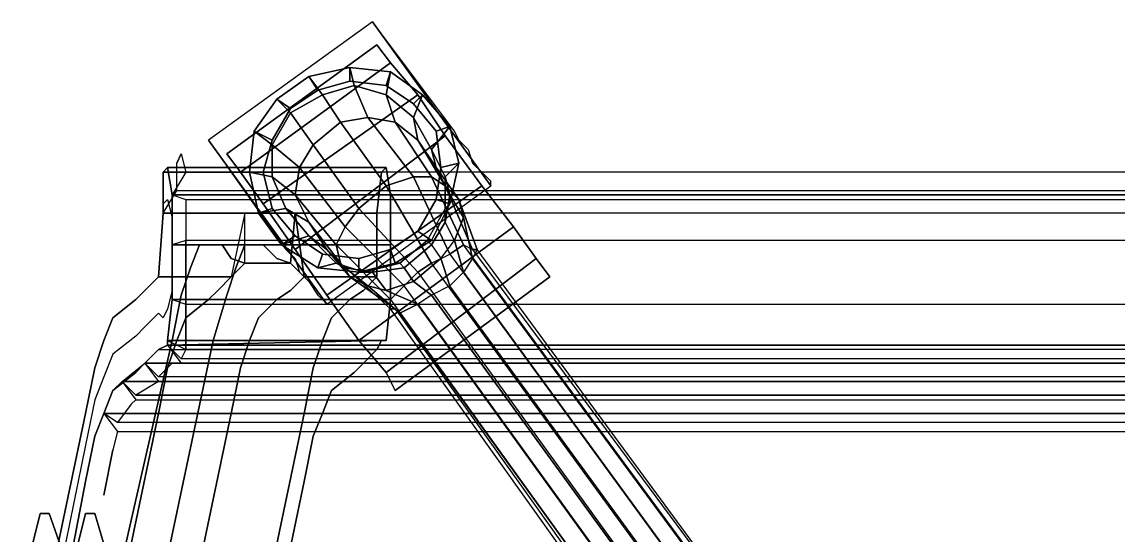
# Model space of a CAD drawing. Extents: x 2173.2 to 2198.9, y 1406.4 to 1430.7.
# Drawn here: x 2176.42 to 2183.95, y 1427.21 to 1430.73 of the extents above; entities that cross this region are included whole.
import ezdxf

# ---------------------------------------------------------------- set-up
doc = ezdxf.new("R2010")
doc.units = 0
doc.layers.add('SEAT', color=5, linetype='Continuous')

msp = doc.modelspace()

# ---------------------------------------------------------------- linework, layer by layer
at = {"layer": 'SEAT'}
for points in [[(2179.6395, 1429.6062, 2.125), (2178.827, 1430.7312, 2.125), (2177.702, 1429.9187, 2.125), (2178.5145, 1428.7937, 2.125)], [(2177.827, 1429.8249, 1.1875), (2178.8582, 1430.5749, 1.1875), (2178.8582, 1430.5749, 0.8125), (2177.827, 1429.8249, 0.8125)], [(2177.827, 1429.8249, 0.8125), (2178.8582, 1430.5749, 0.8125), (2178.952, 1430.4499, 0.4375), (2177.9207, 1429.6999, 0.4375)], [(2177.9207, 1429.6999, 1.5625), (2178.952, 1430.4499, 1.5625), (2178.8582, 1430.5749, 1.1875), (2177.827, 1429.8249, 1.1875)], [(2178.077, 1429.4812, 1.8438), (2179.1395, 1430.2312, 1.8438), (2178.952, 1430.4499, 1.5625), (2177.9207, 1429.6999, 1.5625)], [(2177.9207, 1429.6999, 0.4375), (2178.952, 1430.4499, 0.4375), (2179.1395, 1430.2312, 0.1562), (2178.077, 1429.4812, 0.1562)], [(2178.1707, 1430.1999, 2.5312), (2178.2645, 1430.1062, 3.4062), (2178.4832, 1430.2312, 3.4062), (2178.3895, 1430.3562, 2.5312)], [(2178.3895, 1430.3562, 2.5312), (2178.452, 1430.2624, 2.2188), (2178.2645, 1430.1374, 2.2188), (2178.1707, 1430.1999, 2.5312)], [(2178.3895, 1430.3562, 2.5312), (2178.4832, 1430.2312, 3.4062), (2178.702, 1430.2937, 3.4062), (2178.6707, 1430.4187, 2.5312)], [(2178.6707, 1430.4187, 2.5312), (2178.6707, 1430.3249, 2.2188), (2178.452, 1430.2624, 2.2188), (2178.3895, 1430.3562, 2.5312)], [(2178.6707, 1430.4187, 2.5312), (2178.702, 1430.2937, 3.4062), (2178.9207, 1430.2312, 3.4062), (2178.952, 1430.3874, 2.5312)], [(2178.952, 1430.3874, 2.5312), (2178.9207, 1430.2937, 2.2188), (2178.6707, 1430.3249, 2.2188), (2178.6707, 1430.4187, 2.5312)], [(2178.952, 1430.3874, 2.5312), (2178.9207, 1430.2312, 3.4062), (2179.1082, 1430.0749, 3.4062), (2179.1707, 1430.2312, 2.5312)], [(2179.1707, 1430.2312, 2.5312), (2179.1082, 1430.1687, 2.2188), (2178.9207, 1430.2937, 2.2188), (2178.952, 1430.3874, 2.5312)], [(2178.452, 1430.2624, 2.125), (2178.452, 1430.2624, 2.25), (2178.6707, 1430.3249, 2.25), (2178.6707, 1430.3249, 2.125)], [(2178.4832, 1430.2312, 3.4062), (2178.6082, 1430.0437, 4.25), (2178.7957, 1430.0749, 4.1875), (2178.702, 1430.2937, 3.4062)], [(2178.6707, 1430.3249, 2.125), (2178.6707, 1430.3249, 2.25), (2178.9207, 1430.2937, 2.25), (2178.9207, 1430.2937, 2.125)], [(2178.702, 1430.2937, 3.4062), (2178.7957, 1430.0749, 4.1875), (2178.9832, 1430.0437, 4.0938), (2178.9207, 1430.2312, 3.4062)], [(2178.9207, 1430.2937, 2.125), (2178.9207, 1430.2937, 2.25), (2179.1082, 1430.1687, 2.25), (2179.1082, 1430.1687, 2.125)], [(2178.2957, 1429.1687, 2), (2179.327, 1429.9499, 2), (2179.1395, 1430.2312, 1.8438), (2178.077, 1429.4812, 1.8438)], [(2178.077, 1429.4812, 0.1562), (2179.1395, 1430.2312, 0.1562), (2179.327, 1429.9499), (2178.2957, 1429.1687)], [(2178.2645, 1430.1374, 2.125), (2178.2645, 1430.1374, 2.25), (2178.452, 1430.2624, 2.25), (2178.452, 1430.2624, 2.125)], [(2178.2645, 1430.1062, 3.4062), (2178.4207, 1429.8874, 4.25), (2178.6082, 1430.0437, 4.25), (2178.4832, 1430.2312, 3.4062)], [(2178.9207, 1430.2312, 3.4062), (2178.9832, 1430.0437, 4.0938), (2179.1395, 1429.9187, 3.9688), (2179.1082, 1430.0749, 3.4062)], [(2179.1707, 1430.2312, 2.5312), (2179.1082, 1430.0749, 3.4062), (2179.2332, 1429.8562, 3.4062), (2179.3582, 1430.0124, 2.5312)], [(2179.3582, 1430.0124, 2.5312), (2179.2645, 1429.9812, 2.2188), (2179.1082, 1430.1687, 2.2188), (2179.1707, 1430.2312, 2.5312)], [(2178.0145, 1429.9812, 2.5312), (2178.1395, 1429.8874, 3.4062), (2178.2645, 1430.1062, 3.4062), (2178.1707, 1430.1999, 2.5312)], [(2178.1707, 1430.1999, 2.5312), (2178.2645, 1430.1374, 2.2188), (2178.1395, 1429.9187, 2.2188), (2178.0145, 1429.9812, 2.5312)], [(2178.1395, 1429.9187, 2.125), (2178.1395, 1429.9187, 2.25), (2178.2645, 1430.1374, 2.25), (2178.2645, 1430.1374, 2.125)], [(2179.1082, 1430.1687, 2.125), (2179.1082, 1430.1687, 2.25), (2179.2645, 1429.9812, 2.25), (2179.2645, 1429.9812, 2.125)], [(2178.1395, 1429.8874, 3.4062), (2178.327, 1429.7312, 4.1875), (2178.4207, 1429.8874, 4.25), (2178.2645, 1430.1062, 3.4062)], [(2179.1082, 1429.6687, 4.6562), (2178.7957, 1430.0749, 4.1875), (2178.6082, 1430.0437, 4.25), (2178.9207, 1429.6062, 4.7188)], [(2179.2332, 1429.6687, 4.5), (2178.9832, 1430.0437, 4.0938), (2178.7957, 1430.0749, 4.1875), (2179.1082, 1429.6687, 4.6562)], [(2179.1082, 1430.0749, 3.4062), (2179.1395, 1429.9187, 3.9688), (2179.2645, 1429.7312, 3.8438), (2179.2332, 1429.8562, 3.4062)], [(2177.9832, 1429.6999, 2.5312), (2178.1395, 1429.6687, 3.4062), (2178.1395, 1429.8874, 3.4062), (2178.0145, 1429.9812, 2.5312)], [(2178.0145, 1429.9812, 2.5312), (2178.1395, 1429.9187, 2.2188), (2178.077, 1429.6999, 2.2188), (2177.9832, 1429.6999, 2.5312)], [(2178.9207, 1429.6062, 4.7188), (2178.6082, 1430.0437, 4.25), (2178.4207, 1429.8874, 4.25), (2178.7332, 1429.4499, 4.7188)], [(2179.327, 1429.6062, 4.3125), (2179.1395, 1429.9187, 3.9688), (2178.9832, 1430.0437, 4.0938), (2179.2332, 1429.6687, 4.5)], [(2179.3582, 1430.0124, 2.5312), (2179.2332, 1429.8562, 3.4062), (2179.327, 1429.6687, 3.4062), (2179.4207, 1429.7624, 2.5312)], [(2179.4207, 1429.7624, 2.5312), (2179.2957, 1429.7312, 2.2188), (2179.2645, 1429.9812, 2.2188), (2179.3582, 1430.0124, 2.5312)], [(2179.2645, 1429.9812, 2.125), (2179.2645, 1429.9812, 2.25), (2179.2957, 1429.7312, 2.25), (2179.2957, 1429.7312, 2.125)], [(2178.077, 1429.6999, 2.125), (2178.077, 1429.6999, 2.25), (2178.1395, 1429.9187, 2.25), (2178.1395, 1429.9187, 2.125)], [(2178.2957, 1429.1687), (2179.327, 1429.9499), (2179.577, 1429.6062), (2178.5145, 1428.8562)], [(2178.5145, 1428.8562, 2), (2179.577, 1429.6062, 2), (2179.327, 1429.9499, 2), (2178.2957, 1429.1687, 2)], [(2179.4207, 1429.5124, 4.0938), (2179.2645, 1429.7312, 3.8438), (2179.1395, 1429.9187, 3.9688), (2179.327, 1429.6062, 4.3125)], [(2178.1395, 1429.6687, 3.4062), (2178.2957, 1429.5437, 4.0938), (2178.327, 1429.7312, 4.1875), (2178.1395, 1429.8874, 3.4062)], [(2178.7332, 1429.4499, 4.7188), (2178.4207, 1429.8874, 4.25), (2178.327, 1429.7312, 4.1875), (2178.6395, 1429.3249, 4.6562)], [(2179.2332, 1429.8562, 3.4062), (2179.2645, 1429.7312, 3.8438), (2179.3582, 1429.5437, 3.7188), (2179.327, 1429.6687, 3.4062)], [(2179.3582, 1429.4812, 2.5312), (2179.2645, 1429.5124, 2.2188), (2179.2957, 1429.7312, 2.2188), (2179.4207, 1429.7624, 2.5312)], [(2179.4207, 1429.7624, 2.5312), (2179.327, 1429.6687, 3.4062), (2179.327, 1429.4499, 3.4062), (2179.3582, 1429.4812, 2.5312)], [(2177.4207, 1429.7312, 39.625), (2178.9207, 1429.7312, 39.5312), (2178.8895, 1429.6999, 39.1562), (2177.3895, 1429.6999, 39.25)], [(2177.3895, 1429.6999, 39.25), (2178.8895, 1429.6999, 39.1562), (2178.8582, 1429.4187, 38.875), (2177.3895, 1429.4187, 38.9688)], [(2177.452, 1429.5437, 39.9688), (2178.952, 1429.5437, 39.875), (2178.9207, 1429.7312, 39.5312), (2177.4207, 1429.7312, 39.625)], [(2177.5457, 1429.6999, 39.9375), (2177.452, 1429.5437, 39.9688), (2194.7332, 1429.5437, 39.9688), (2194.6082, 1429.6999, 39.9375)], [(2178.0457, 1429.4187, 2.5312), (2178.2332, 1429.4499, 3.4062), (2178.1395, 1429.6687, 3.4062), (2177.9832, 1429.6999, 2.5312)], [(2177.9832, 1429.6999, 2.5312), (2178.077, 1429.6999, 2.2188), (2178.1395, 1429.4499, 2.2188), (2178.0457, 1429.4187, 2.5312)], [(2178.1395, 1429.4499, 2.125), (2178.1395, 1429.4499, 2.25), (2178.077, 1429.6999, 2.25), (2178.077, 1429.6999, 2.125)], [(2178.6395, 1429.3249, 4.6562), (2178.327, 1429.7312, 4.1875), (2178.2957, 1429.5437, 4.0938), (2178.577, 1429.1999, 4.5)], [(2179.452, 1429.3874, 3.9062), (2179.3582, 1429.5437, 3.7188), (2179.2645, 1429.7312, 3.8438), (2179.4207, 1429.5124, 4.0938)], [(2179.2957, 1429.7312, 2.125), (2179.2957, 1429.7312, 2.25), (2179.2645, 1429.5124, 2.25), (2179.2645, 1429.5124, 2.125)], [(2178.2332, 1429.4499, 3.4062), (2178.3895, 1429.3562, 3.9688), (2178.2957, 1429.5437, 4.0938), (2178.1395, 1429.6687, 3.4062)], [(2178.5145, 1428.8562), (2179.577, 1429.6062), (2179.7957, 1429.3249, 0.1562), (2178.7332, 1428.5437, 0.1562)], [(2178.7332, 1428.5437, 1.8438), (2179.7957, 1429.3249, 1.8438), (2179.577, 1429.6062, 2), (2178.5145, 1428.8562, 2)], [(2179.2332, 1429.0749, 4.875), (2178.9207, 1429.6062, 4.7188), (2178.7332, 1429.4499, 4.7188), (2179.1395, 1429.0124, 4.875)], [(2179.3582, 1429.1374, 4.8125), (2179.1082, 1429.6687, 4.6562), (2178.9207, 1429.6062, 4.7188), (2179.2332, 1429.0749, 4.875)], [(2179.452, 1429.1999, 4.625), (2179.2332, 1429.6687, 4.5), (2179.1082, 1429.6687, 4.6562), (2179.3582, 1429.1374, 4.8125)], [(2179.5145, 1429.1687, 4.4062), (2179.327, 1429.6062, 4.3125), (2179.2332, 1429.6687, 4.5), (2179.452, 1429.1999, 4.625)], [(2179.327, 1429.6687, 3.4062), (2179.3582, 1429.5437, 3.7188), (2179.327, 1429.3562, 3.625), (2179.327, 1429.4499, 3.4062)], [(2179.5457, 1429.1687, 4.25), (2179.4207, 1429.5124, 4.0938), (2179.327, 1429.6062, 4.3125), (2179.5145, 1429.1687, 4.4062)], [(2194.702, 1429.5749, 38.9688), (2194.827, 1429.4187, 38.9688), (2177.3895, 1429.4187, 38.9688), (2177.4832, 1429.5749, 38.9688)], [(2177.452, 1429.1999, 40.1562), (2178.952, 1429.1999, 40.0312), (2178.952, 1429.5437, 39.875), (2177.452, 1429.5437, 39.9688)], [(2194.6082, 1429.5124, 40.0938), (2194.7332, 1429.5437, 39.9688), (2177.452, 1429.5437, 39.9688), (2177.5457, 1429.5124, 40.0938)], [(2178.577, 1429.1999, 4.5), (2178.2957, 1429.5437, 4.0938), (2178.3895, 1429.3562, 3.9688), (2178.6082, 1429.0749, 4.3125)], [(2179.3895, 1429.2312, 3.7812), (2179.327, 1429.3562, 3.625), (2179.3582, 1429.5437, 3.7188), (2179.452, 1429.3874, 3.9062)], [(2178.202, 1429.1999, 2.5312), (2178.3895, 1429.2624, 3.4062), (2178.2332, 1429.4499, 3.4062), (2178.0457, 1429.4187, 2.5312)], [(2178.0457, 1429.4187, 2.5312), (2178.1395, 1429.4499, 2.2188), (2178.2957, 1429.2624, 2.2188), (2178.202, 1429.1999, 2.5312)], [(2178.2957, 1429.2624, 2.125), (2178.2957, 1429.2624, 2.25), (2178.1395, 1429.4499, 2.25), (2178.1395, 1429.4499, 2.125)], [(2178.3895, 1429.2624, 3.4062), (2178.5145, 1429.1687, 3.8438), (2178.3895, 1429.3562, 3.9688), (2178.2332, 1429.4499, 3.4062)], [(2179.1395, 1429.0124, 4.875), (2178.7332, 1429.4499, 4.7188), (2178.6395, 1429.3249, 4.6562), (2179.0457, 1428.9187, 4.8125)], [(2179.2332, 1429.2312, 2.5312), (2179.1395, 1429.2937, 2.2188), (2179.2645, 1429.5124, 2.2188), (2179.3582, 1429.4812, 2.5312)], [(2179.2645, 1429.5124, 2.125), (2179.2645, 1429.5124, 2.25), (2179.1395, 1429.2937, 2.25), (2179.1395, 1429.2937, 2.125)], [(2179.3582, 1429.4812, 2.5312), (2179.327, 1429.4499, 3.4062), (2179.202, 1429.2312, 3.4062), (2179.2332, 1429.2312, 2.5312)], [(2179.327, 1429.3562, 3.625), (2179.327, 1429.4499, 3.4062), (2179.202, 1429.2312, 3.4062), (2179.2332, 1429.1999, 3.5625)], [(2179.5145, 1429.1062, 4.0312), (2179.452, 1429.3874, 3.9062), (2179.4207, 1429.5124, 4.0938), (2179.5457, 1429.1687, 4.25)], [(2177.3582, 1428.9812, 38.7188), (2177.3895, 1429.4187, 38.9688), (2177.952, 1429.4187, 38.9375), (2177.8582, 1428.9812, 38.6875)], [(2177.952, 1429.4187, 38.9375), (2177.8582, 1428.9812, 38.6875), (2177.952, 1429.0749, 38.6875), (2177.952, 1429.4187, 38.9375)], [(2178.2645, 1429.0749, 38.6562), (2177.952, 1429.0749, 38.6875), (2177.952, 1429.4187, 38.9375), (2178.2957, 1429.4187, 38.9062)], [(2178.2957, 1429.4187, 38.9062), (2178.3582, 1428.9812, 38.6562), (2178.2645, 1429.0749, 38.6562), (2178.2957, 1429.4187, 38.9062)], [(2178.8582, 1429.4187, 38.875), (2178.8582, 1428.9812, 38.625), (2178.3582, 1428.9812, 38.6562), (2178.2957, 1429.4187, 38.9062)], [(2179.452, 1429.0124, 3.875), (2179.3895, 1429.2312, 3.7812), (2179.452, 1429.3874, 3.9062), (2179.5145, 1429.1062, 4.0312)], [(2178.6082, 1429.0749, 4.3125), (2178.3895, 1429.3562, 3.9688), (2178.5145, 1429.1687, 3.8438), (2178.6707, 1428.9812, 4.0938)], [(2179.0457, 1428.9187, 4.8125), (2178.6395, 1429.3249, 4.6562), (2178.577, 1429.1999, 4.5), (2178.952, 1428.8249, 4.625)], [(2178.7332, 1428.5437, 0.1562), (2179.7957, 1429.3249, 0.1562), (2179.952, 1429.1062, 0.4375), (2178.9207, 1428.3249, 0.4375)], [(2178.9207, 1428.3249, 1.5625), (2179.952, 1429.1062, 1.5625), (2179.7957, 1429.3249, 1.8438), (2178.7332, 1428.5437, 1.8438)], [(2179.2332, 1429.1999, 3.5625), (2179.2957, 1429.1062, 3.6875), (2179.3895, 1429.2312, 3.7812), (2179.327, 1429.3562, 3.625)], [(2177.5457, 1429.2312, 40.2188), (2177.452, 1429.1999, 40.1562), (2177.452, 1428.8249, 40.0625), (2177.5457, 1428.7937, 40.1562)], [(2177.5457, 1429.2312, 40.2188), (2177.5457, 1428.7937, 40.1562), (2194.6395, 1428.7937, 40.1562), (2194.6395, 1429.2312, 40.2188)], [(2178.452, 1429.0437, 2.5312), (2178.577, 1429.0749, 3.4062), (2178.3895, 1429.2624, 3.4062), (2178.202, 1429.1999, 2.5312)], [(2178.202, 1429.1999, 2.5312), (2178.2957, 1429.2624, 2.2188), (2178.4832, 1429.1374, 2.2188), (2178.452, 1429.0437, 2.5312)], [(2178.4832, 1429.1374, 2.125), (2178.4832, 1429.1374, 2.25), (2178.2957, 1429.2624, 2.25), (2178.2957, 1429.2624, 2.125)], [(2178.577, 1429.0749, 3.4062), (2178.6395, 1429.0437, 3.7188), (2178.5145, 1429.1687, 3.8438), (2178.3895, 1429.2624, 3.4062)], [(2178.9832, 1429.0749, 2.5312), (2178.952, 1429.1687, 2.2188), (2179.1395, 1429.2937, 2.2188), (2179.2332, 1429.2312, 2.5312)], [(2179.1395, 1429.2937, 2.125), (2179.1395, 1429.2937, 2.25), (2178.952, 1429.1687, 2.25), (2178.952, 1429.1687, 2.125)], [(2179.2332, 1429.2312, 2.5312), (2179.202, 1429.2312, 3.4062), (2179.0145, 1429.0749, 3.4062), (2178.9832, 1429.0749, 2.5312)], [(2179.202, 1429.2312, 3.4062), (2179.2332, 1429.1999, 3.5625), (2179.0457, 1429.0437, 3.5625), (2179.0145, 1429.0749, 3.4062)], [(2179.3895, 1429.2312, 3.7812), (2179.452, 1429.0124, 3.875), (2179.3582, 1428.9187, 3.7812), (2179.2957, 1429.1062, 3.6875)], [(2177.452, 1428.8249, 40.0625), (2178.952, 1428.8249, 39.9688), (2178.952, 1429.1999, 40.0312), (2177.452, 1429.1999, 40.1562)], [(2178.6707, 1428.9812, 4.0938), (2178.5145, 1429.1687, 3.8438), (2178.6395, 1429.0437, 3.7188), (2178.7957, 1428.9187, 3.9062)], [(2178.952, 1428.8249, 4.625), (2178.577, 1429.1999, 4.5), (2178.6082, 1429.0749, 4.3125), (2178.952, 1428.7624, 4.4062)], [(2178.7332, 1429.0124, 2.5312), (2178.7332, 1429.1062, 2.2188), (2178.952, 1429.1687, 2.2188), (2178.9832, 1429.0749, 2.5312)], [(2178.952, 1429.1687, 2.125), (2178.952, 1429.1687, 2.25), (2178.7332, 1429.1062, 2.25), (2178.7332, 1429.1062, 2.125)], [(2179.1082, 1428.9499, 3.6875), (2179.0457, 1429.0437, 3.5625), (2179.2332, 1429.1999, 3.5625), (2179.2957, 1429.1062, 3.6875)], [(2179.3582, 1429.1374, 4.8125), (2185.1707, 1421.1687, 5.8125), (2185.327, 1421.2312, 5.5625), (2179.452, 1429.1999, 4.625)], [(2185.327, 1421.2312, 5.5625), (2179.452, 1429.1999, 4.625), (2179.5145, 1429.1687, 4.4062), (2185.4207, 1421.1999, 5.2188)], [(2179.5145, 1429.1687, 4.4062), (2185.4207, 1421.1999, 5.2188), (2185.452, 1421.1374, 4.875), (2179.5457, 1429.1687, 4.25)], [(2179.5457, 1429.1687, 4.25), (2179.5145, 1429.1062, 4.0312), (2185.452, 1421.0437, 4.5625), (2185.452, 1421.1374, 4.875)], [(2178.452, 1429.0437, 2.5312), (2178.4832, 1429.1374, 2.2188), (2178.7332, 1429.1062, 2.2188), (2178.7332, 1429.0124, 2.5312)], [(2178.7332, 1429.0124, 2.5312), (2178.7645, 1429.0124, 3.4062), (2178.577, 1429.0749, 3.4062), (2178.452, 1429.0437, 2.5312)], [(2178.7332, 1429.1062, 2.125), (2178.7332, 1429.1062, 2.25), (2178.4832, 1429.1374, 2.25), (2178.4832, 1429.1374, 2.125)], [(2178.7645, 1429.0124, 3.4062), (2178.827, 1429.0124, 3.625), (2178.6395, 1429.0437, 3.7188), (2178.577, 1429.0749, 3.4062)], [(2178.952, 1428.7624, 4.4062), (2178.6082, 1429.0749, 4.3125), (2178.6707, 1428.9812, 4.0938), (2178.9832, 1428.7624, 4.25)], [(2178.9832, 1429.0749, 2.5312), (2179.0145, 1429.0749, 3.4062), (2178.7645, 1429.0124, 3.4062), (2178.7332, 1429.0124, 2.5312)], [(2179.0145, 1429.0749, 3.4062), (2179.0457, 1429.0437, 3.5625), (2178.827, 1429.0124, 3.625), (2178.7645, 1429.0124, 3.4062)], [(2178.9832, 1428.1999, 1.1875), (2180.0457, 1428.9812, 1.1875), (2179.952, 1429.1062, 1.5625), (2178.9207, 1428.3249, 1.5625)], [(2178.9207, 1428.3249, 0.4375), (2179.952, 1429.1062, 0.4375), (2180.0457, 1428.9812, 0.8125), (2178.9832, 1428.1999, 0.8125)], [(2179.2957, 1429.1062, 3.6875), (2179.3582, 1428.9187, 3.7812), (2179.2332, 1428.8562, 3.7812), (2179.1082, 1428.9499, 3.6875)], [(2185.0457, 1421.1062, 5.9375), (2179.2332, 1429.0749, 4.875), (2179.1395, 1429.0124, 4.875), (2184.9207, 1421.0124, 5.9375)], [(2185.0457, 1421.1062, 5.9375), (2179.2332, 1429.0749, 4.875), (2179.3582, 1429.1374, 4.8125), (2185.1707, 1421.1687, 5.8125)], [(2179.452, 1429.0124, 3.875), (2185.3582, 1420.9187, 4.3125), (2185.452, 1421.0437, 4.5625), (2179.5145, 1429.1062, 4.0312)], [(2178.7957, 1428.9187, 3.9062), (2178.6395, 1429.0437, 3.7188), (2178.827, 1429.0124, 3.625), (2178.9207, 1428.8874, 3.7812)], [(2178.9207, 1428.8874, 3.7812), (2178.827, 1429.0124, 3.625), (2179.0457, 1429.0437, 3.5625), (2179.1082, 1428.9499, 3.6875)], [(2179.1395, 1429.0124, 4.875), (2184.9207, 1421.0124, 5.9375), (2184.827, 1420.9187, 5.8125), (2179.0457, 1428.9187, 4.8125)], [(2185.2645, 1420.8249, 4.1562), (2179.3582, 1428.9187, 3.7812), (2179.452, 1429.0124, 3.875), (2185.3582, 1420.9187, 4.3125)], [(2178.9832, 1428.7624, 4.25), (2178.6707, 1428.9812, 4.0938), (2178.7957, 1428.9187, 3.9062), (2179.0145, 1428.7312, 4.0312)], [(2179.1395, 1428.7937, 3.875), (2178.9207, 1428.8874, 3.7812), (2179.1082, 1428.9499, 3.6875), (2179.2332, 1428.8562, 3.7812)], [(2178.9832, 1428.1999, 0.8125), (2180.0457, 1428.9812, 0.8125), (2180.0457, 1428.9812, 1.1875), (2178.9832, 1428.1999, 1.1875)], [(2179.0145, 1428.7312, 4.0312), (2178.7957, 1428.9187, 3.9062), (2178.9207, 1428.8874, 3.7812), (2179.1395, 1428.7937, 3.875)], [(2184.827, 1420.9187, 5.8125), (2179.0457, 1428.9187, 4.8125), (2178.952, 1428.8249, 4.625), (2184.7332, 1420.7937, 5.5625)], [(2179.1395, 1428.7937, 3.875), (2185.0145, 1420.6687, 4.3125), (2185.1395, 1420.7312, 4.1562), (2179.2332, 1428.8562, 3.7812)], [(2179.2332, 1428.8562, 3.7812), (2185.1395, 1420.7312, 4.1562), (2185.2645, 1420.8249, 4.1562), (2179.3582, 1428.9187, 3.7812)], [(2177.4207, 1428.5437, 39.7812), (2178.9207, 1428.5437, 39.6875), (2178.952, 1428.8249, 39.9688), (2177.452, 1428.8249, 40.0625)], [(2178.952, 1428.8249, 4.625), (2184.7332, 1420.7937, 5.5625), (2184.702, 1420.6999, 5.2188), (2178.952, 1428.7624, 4.4062)], [(2184.8582, 1420.6374, 4.5625), (2179.0145, 1428.7312, 4.0312), (2179.1395, 1428.7937, 3.875), (2185.0145, 1420.6687, 4.3125)], [(2184.702, 1420.6999, 5.2188), (2178.952, 1428.7624, 4.4062), (2178.9832, 1428.7624, 4.25), (2184.7645, 1420.6374, 4.875)], [(2178.9832, 1428.7624, 4.25), (2184.7645, 1420.6374, 4.875), (2184.8582, 1420.6374, 4.5625), (2179.0145, 1428.7312, 4.0312)], [(2177.3582, 1428.4812, 38.75), (2178.8582, 1428.4812, 38.6562), (2178.8895, 1428.5437, 39.2812), (2177.4207, 1428.5124, 39.4062)], [(2177.4207, 1428.5437, 39.7812), (2177.5457, 1428.4812, 39.8438), (2177.5145, 1428.4187, 39.5), (2177.4207, 1428.5124, 39.4062)], [(2177.4207, 1428.5124, 39.4062), (2178.8895, 1428.5437, 39.2812), (2178.9207, 1428.5437, 39.6875), (2177.4207, 1428.5437, 39.7812)], [(2194.6707, 1428.3874, 39.3125), (2194.7957, 1428.5124, 39.4062), (2177.4207, 1428.5124, 39.4062), (2177.5145, 1428.3874, 39.3125)], [(2177.5145, 1428.4187, 39.5), (2177.4207, 1428.5124, 39.4062), (2194.7957, 1428.5124, 39.4062), (2194.6707, 1428.4187, 39.5)], [(2177.1082, 1428.2624, 35.1562), (2177.2645, 1428.3874, 37.1562), (2194.952, 1428.3874, 37.1562), (2195.077, 1428.2624, 35.1562)], [(2177.2645, 1428.3874, 37.1562), (2177.3582, 1428.2624, 37.0625), (2177.202, 1428.1687, 35.25), (2177.1082, 1428.2624, 35.1562)], [(2194.827, 1428.2624, 37.0625), (2194.952, 1428.3874, 37.1562), (2177.2645, 1428.3874, 37.1562), (2177.3582, 1428.2624, 37.0625)], [(2177.3582, 1428.2937, 37.25), (2177.2645, 1428.3874, 37.1562), (2194.952, 1428.3874, 37.1562), (2194.827, 1428.2937, 37.25)], [(2194.9832, 1428.1374, 35.0625), (2195.077, 1428.2624, 35.1562), (2177.1082, 1428.2624, 35.1562), (2177.202, 1428.1374, 35.0625)], [(2177.202, 1428.1687, 35.25), (2177.1082, 1428.2624, 35.1562), (2195.077, 1428.2624, 35.1562), (2194.9832, 1428.1687, 35.25)], [(2177.3582, 1428.2624, 37.0625), (2177.202, 1428.1687, 35.25), (2194.9832, 1428.1687, 35.25), (2194.827, 1428.2624, 37.0625)], [(2195.1082, 1427.9187, 33.25), (2195.202, 1428.0437, 33.3125), (2176.9832, 1428.0437, 33.3125), (2177.077, 1427.9187, 33.25)], [(2177.077, 1427.9812, 33.4375), (2176.9832, 1428.0437, 33.3125), (2195.202, 1428.0437, 33.3125), (2195.1082, 1427.9812, 33.4375)]]:
    msp.add_3dface(points, dxfattribs=at)
for points, invisible_edges in [([(2179.6395, 1429.6062, 0.9375), (2179.3895, 1429.9812, 0.8438), (2178.827, 1430.7312, 2.125), (2179.6395, 1429.6062, 2.125)], 1), ([(2178.952, 1430.4499, 1.5625), (2178.952, 1430.4499, 0.4375), (2178.8582, 1430.5749, 0.8125), (2178.8582, 1430.5749, 1.1875)], 1), ([(2178.952, 1430.4499, 0.4375), (2178.952, 1430.4499, 1.5625), (2179.1395, 1430.2312, 1.8438), (2179.1395, 1430.2312, 0.1562)], 5), ([(2179.1395, 1430.2312, 0.1562), (2179.1395, 1430.2312, 1.8438), (2179.327, 1429.9499, 2), (2179.327, 1429.9499)], 5), ([(2179.3895, 1429.9812, 0.8438), (2179.6395, 1429.6062, 0.9375), (2179.6395, 1429.6374, 0.8438), (2179.4207, 1429.9187, 0.7812)], 5), ([(2178.2332, 1429.1687, 0.8438), (2178.5145, 1428.7937, 0.9375), (2178.5145, 1428.7937, 2.125), (2177.702, 1429.9187, 2.125)], 1), ([(2179.327, 1429.9499), (2179.327, 1429.9499, 2), (2179.577, 1429.6062, 2), (2179.577, 1429.6062)], 5), ([(2179.4207, 1429.9187, 0.7812), (2179.6395, 1429.6374, 0.8438), (2179.577, 1429.6999, 0.7812), (2179.4832, 1429.8562, 0.75)], 5), ([(2179.577, 1429.6999, 0.7812), (2179.4832, 1429.8562, 0.75), (2179.5145, 1429.7624, 0.75), (2179.577, 1429.6999, 0.7812)], 1), ([(2177.4832, 1429.7624, 39.1875), (2177.3895, 1429.6999, 39.25), (2177.4207, 1429.7312, 39.625), (2177.5145, 1429.8249, 39.625)], 5), ([(2177.3895, 1429.4187, 38.9688), (2177.4832, 1429.5749, 38.9688), (2177.4832, 1429.7624, 39.1875), (2177.3895, 1429.6999, 39.25)], 4), ([(2177.4207, 1429.7312, 39.625), (2177.5145, 1429.8249, 39.625), (2177.5457, 1429.6999, 39.9375), (2177.452, 1429.5437, 39.9688)], 1), ([(2177.4832, 1429.7624, 39.1875), (2177.5145, 1429.8249, 39.625), (2194.6707, 1429.8249, 39.625), (2194.702, 1429.7624, 39.1875)], 10), ([(2177.4832, 1429.5749, 38.9688), (2177.4832, 1429.7624, 39.1875), (2194.702, 1429.7624, 39.1875), (2194.702, 1429.5749, 38.9688)], 10), ([(2194.6082, 1429.6999, 39.9375), (2194.6707, 1429.8249, 39.625), (2177.5145, 1429.8249, 39.625), (2177.5457, 1429.6999, 39.9375)], 10), ([(2177.827, 1429.8249, 0.8125), (2177.9207, 1429.6999, 0.4375), (2177.9207, 1429.6999, 1.5625), (2177.827, 1429.8249, 1.1875)], 2), ([(2177.3895, 1429.4187, 38.9688), (2177.452, 1429.5437, 39.9688), (2177.4207, 1429.7312, 39.625), (2177.3895, 1429.6999, 39.25)], 1), ([(2177.4207, 1429.5124, 39.6875), (2177.4207, 1429.7312, 39.625), (2177.3895, 1429.6999, 39.25), (2177.3895, 1429.4812, 39.3125)], 5), ([(2177.3895, 1429.6999, 39.25), (2177.4207, 1429.7312, 39.625), (2194.7645, 1429.7312, 39.625), (2194.7957, 1429.6999, 39.25)], 10), ([(2177.3895, 1429.4812, 39.3125), (2177.3895, 1429.6999, 39.25), (2177.3895, 1429.4187, 38.9688), (2177.3895, 1429.4812, 39.3125)], 1), ([(2177.3895, 1429.4187, 38.9688), (2177.3895, 1429.6999, 39.25), (2194.7957, 1429.6999, 39.25), (2194.827, 1429.4187, 38.9688)], 2), ([(2177.452, 1429.3874, 39.875), (2177.452, 1429.5437, 39.9688), (2177.4207, 1429.7312, 39.625), (2177.4207, 1429.5124, 39.6875)], 5), ([(2194.7645, 1429.7312, 39.625), (2194.7332, 1429.5437, 39.9688), (2177.452, 1429.5437, 39.9688), (2177.4207, 1429.7312, 39.625)], 8), ([(2177.9207, 1429.6999, 1.5625), (2177.9207, 1429.6999, 0.4375), (2178.077, 1429.4812, 0.1562), (2178.077, 1429.4812, 1.8438)], 5), ([(2178.952, 1429.5437, 39.875), (2178.8582, 1429.4187, 38.875), (2178.8895, 1429.6999, 39.1562), (2178.9207, 1429.7312, 39.5312)], 1), ([(2179.577, 1429.6062), (2179.577, 1429.6062, 2), (2179.7957, 1429.3249, 1.8438), (2179.7957, 1429.3249, 0.1562)], 5), ([(2177.452, 1429.5437, 39.9688), (2177.3895, 1429.4187, 38.9688), (2177.3582, 1428.9812, 38.7188), (2177.452, 1429.1999, 40.1562)], 5), ([(2177.452, 1429.2312, 39.9062), (2177.452, 1429.1999, 40.1562), (2177.452, 1429.5437, 39.9688), (2177.452, 1429.3874, 39.875)], 5), ([(2177.452, 1429.5437, 39.9688), (2177.5457, 1429.5124, 40.0938), (2177.5457, 1429.2312, 40.2188), (2177.452, 1429.1999, 40.1562)], 4), ([(2177.452, 1429.1999, 40.1562), (2177.452, 1429.5437, 39.9688), (2194.7332, 1429.5437, 39.9688), (2194.7332, 1429.1999, 40.1562)], 8), ([(2178.8582, 1428.9812, 38.625), (2178.8582, 1429.4187, 38.875), (2178.952, 1429.5437, 39.875), (2178.952, 1429.1999, 40.0312)], 10), ([(2177.5457, 1429.5124, 40.0938), (2177.5457, 1429.2312, 40.2188), (2194.6395, 1429.2312, 40.2188), (2194.6082, 1429.5124, 40.0938)], 10), ([(2178.077, 1429.4812, 1.8438), (2178.077, 1429.4812, 0.1562), (2178.2957, 1429.1687), (2178.2957, 1429.1687, 2)], 5), ([(2179.7957, 1429.3249, 0.1562), (2179.7957, 1429.3249, 1.8438), (2179.952, 1429.1062, 1.5625), (2179.952, 1429.1062, 0.4375)], 5), ([(2177.452, 1428.8874, 39.8438), (2177.452, 1428.8249, 40.0625), (2177.452, 1429.1999, 40.1562), (2177.452, 1429.2312, 39.9062)], 5), ([(2177.452, 1429.1999, 40.1562), (2177.3582, 1428.9812, 38.7188), (2177.4207, 1428.5437, 39.7812), (2177.452, 1428.8249, 40.0625)], 3), ([(2177.452, 1428.8249, 40.0625), (2177.452, 1429.1999, 40.1562), (2194.7332, 1429.1999, 40.1562), (2194.7332, 1428.8249, 40.0625)], 10), ([(2177.577, 1429.0437, 33.25), (2177.4832, 1428.5437, 33.2812), (2177.5457, 1428.6999, 34.3438), (2177.6395, 1429.1999, 34.2812)], 5), ([(2177.6395, 1429.1999, 34.2812), (2177.5457, 1428.6999, 34.3438), (2177.702, 1428.8249, 36.25), (2177.7957, 1429.1999, 36.2188)], 5), ([(2177.6395, 1429.1999, 34.2812), (2177.952, 1429.1999, 34.25), (2177.8895, 1429.0437, 33.25), (2177.577, 1429.0437, 33.25)], 5), ([(2177.7957, 1429.1999, 36.2188), (2178.077, 1429.1999, 36.1875), (2177.952, 1429.1999, 34.25), (2177.6395, 1429.1999, 34.2812)], 5), ([(2177.7957, 1429.1999, 36.2188), (2177.702, 1428.8249, 36.25), (2177.7645, 1428.8874, 37.375), (2177.8582, 1429.1062, 37.375)], 5), ([(2177.8582, 1429.1062, 37.375), (2178.1707, 1429.1062, 37.3438), (2178.077, 1429.1999, 36.1875), (2177.7957, 1429.1999, 36.2188)], 5), ([(2177.8895, 1429.0437, 33.25), (2177.952, 1429.1999, 34.25), (2178.0457, 1428.6999, 34.3125), (2177.9832, 1428.5437, 33.25)], 10), ([(2177.952, 1429.1999, 34.25), (2178.077, 1429.1999, 36.1875), (2178.1707, 1428.8249, 36.2188), (2178.0457, 1428.6999, 34.3125)], 10), ([(2178.077, 1429.1999, 36.1875), (2178.1707, 1429.1062, 37.3438), (2178.2645, 1428.8874, 37.3438), (2178.1707, 1428.8249, 36.2188)], 10), ([(2178.5145, 1428.7937, 0.9375), (2178.2332, 1429.1687, 0.8438), (2178.2957, 1429.1062, 0.7812), (2178.4832, 1428.8249, 0.8438)], 5), ([(2178.2957, 1429.1687, 2), (2178.2957, 1429.1687), (2178.5145, 1428.8562), (2178.5145, 1428.8562, 2)], 5), ([(2178.952, 1429.1999, 40.0312), (2178.952, 1428.8249, 39.9688), (2178.9207, 1428.5437, 39.6875), (2178.8582, 1428.9812, 38.625)], 12), ([(2177.8582, 1429.1062, 37.375), (2177.7645, 1428.8874, 37.375), (2177.8582, 1428.9812, 38.6875), (2177.952, 1429.0749, 38.6875)], 5), ([(2177.952, 1429.0749, 38.6875), (2178.2645, 1429.0749, 38.6562), (2178.1707, 1429.1062, 37.3438), (2177.8582, 1429.1062, 37.375)], 4), ([(2178.1707, 1429.1062, 37.3438), (2178.2645, 1429.0749, 38.6562), (2178.3582, 1428.9812, 38.6562), (2178.2645, 1428.8874, 37.3438)], 10), ([(2178.4832, 1428.8249, 0.8438), (2178.2957, 1429.1062, 0.7812), (2178.327, 1429.0124, 0.75), (2178.452, 1428.8562, 0.7812)], 5), ([(2179.952, 1429.1062, 0.4375), (2179.952, 1429.1062, 1.5625), (2180.0457, 1428.9812, 1.1875), (2180.0457, 1428.9812, 0.8125)], 1), ([(2177.5145, 1428.8562, 32.3438), (2177.4207, 1428.3562, 32.5), (2177.4832, 1428.5437, 33.2812), (2177.577, 1429.0437, 33.25)], 5), ([(2177.577, 1429.0437, 33.25), (2177.8895, 1429.0437, 33.25), (2177.827, 1428.8562, 32.3438), (2177.5145, 1428.8562, 32.3438)], 5), ([(2177.827, 1428.8562, 32.3438), (2177.8895, 1429.0437, 33.25), (2177.9832, 1428.5437, 33.25), (2177.9207, 1428.3562, 32.4375)], 10), ([(2178.452, 1428.8562, 0.7812), (2178.327, 1429.0124, 0.75), (2178.327, 1429.0124, 0.75), (2178.3895, 1428.9499, 0.75)], 1), ([(2177.2645, 1428.8874, 37.4375), (2177.2645, 1428.3874, 37.4688), (2177.3582, 1428.4812, 38.75), (2177.3582, 1428.9812, 38.7188)], 5), ([(2177.3582, 1428.9812, 38.7188), (2177.8582, 1428.9812, 38.6875), (2177.7645, 1428.8874, 37.375), (2177.2645, 1428.8874, 37.4375)], 4), ([(2177.4207, 1428.5437, 39.7812), (2177.3582, 1428.9812, 38.7188), (2177.3582, 1428.4812, 38.75), (2177.4207, 1428.5124, 39.4062)], 3), ([(2178.2645, 1428.8874, 37.3438), (2178.3582, 1428.9812, 38.6562), (2178.8582, 1428.9812, 38.625), (2178.7645, 1428.8874, 37.3125)], 8), ([(2178.7645, 1428.8874, 37.3125), (2178.8582, 1428.9812, 38.625), (2178.8582, 1428.4812, 38.6562), (2178.7645, 1428.3874, 37.3438)], 10), ([(2178.9207, 1428.5437, 39.6875), (2178.8895, 1428.5437, 39.2812), (2178.8582, 1428.4812, 38.6562), (2178.8582, 1428.9812, 38.625)], 12), ([(2177.2645, 1428.8874, 37.4375), (2177.7645, 1428.8874, 37.375), (2177.702, 1428.8249, 36.25), (2177.202, 1428.8249, 36.2812)], 5), ([(2177.202, 1428.8249, 36.2812), (2177.202, 1428.3249, 36.3125), (2177.2645, 1428.3874, 37.4688), (2177.2645, 1428.8874, 37.4375)], 5), ([(2177.452, 1428.5437, 31.375), (2177.3582, 1428.0437, 31.5312), (2177.4207, 1428.3562, 32.5), (2177.5145, 1428.8562, 32.3438)], 5), ([(2177.4207, 1428.7624, 39.6562), (2177.4207, 1428.5437, 39.7812), (2177.452, 1428.8249, 40.0625), (2177.452, 1428.8874, 39.8438)], 5), ([(2177.5145, 1428.8562, 32.3438), (2177.827, 1428.8562, 32.3438), (2177.7332, 1428.5437, 31.3438), (2177.452, 1428.5437, 31.375)], 5), ([(2177.7332, 1428.5437, 31.3438), (2177.827, 1428.8562, 32.3438), (2177.9207, 1428.3562, 32.4375), (2177.8582, 1428.0437, 31.5)], 10), ([(2178.1707, 1428.8249, 36.2188), (2178.2645, 1428.8874, 37.3438), (2178.7645, 1428.8874, 37.3125), (2178.6707, 1428.8249, 36.1875)], 10), ([(2178.5145, 1428.8562, 2), (2178.5145, 1428.8562), (2178.7332, 1428.5437, 0.1562), (2178.7332, 1428.5437, 1.8438)], 5), ([(2178.6707, 1428.8249, 36.1875), (2178.7645, 1428.8874, 37.3125), (2178.7645, 1428.3874, 37.3438), (2178.702, 1428.3249, 36.2188)], 10), ([(2177.202, 1428.8249, 36.2812), (2177.702, 1428.8249, 36.25), (2177.5457, 1428.6999, 34.3438), (2177.0457, 1428.6999, 34.375)], 5), ([(2177.0457, 1428.6999, 34.375), (2177.0457, 1428.1999, 34.4375), (2177.202, 1428.3249, 36.3125), (2177.202, 1428.8249, 36.2812)], 5), ([(2177.5457, 1428.7937, 40.1562), (2177.452, 1428.8249, 40.0625), (2177.4207, 1428.5437, 39.7812), (2177.5457, 1428.4812, 39.8438)], 5), ([(2177.4207, 1428.5437, 39.7812), (2177.452, 1428.8249, 40.0625), (2194.7332, 1428.8249, 40.0625), (2194.7645, 1428.5437, 39.7812)], 10), ([(2177.5457, 1428.7937, 40.1562), (2177.5457, 1428.4812, 39.8438), (2194.6707, 1428.4812, 39.8438), (2194.6395, 1428.7937, 40.1562)], 10), ([(2178.0457, 1428.6999, 34.3125), (2178.1707, 1428.8249, 36.2188), (2178.6707, 1428.8249, 36.1875), (2178.5457, 1428.6999, 34.2812)], 10), ([(2178.5457, 1428.6999, 34.2812), (2178.6707, 1428.8249, 36.1875), (2178.702, 1428.3249, 36.2188), (2178.5457, 1428.1999, 34.3438)], 10), ([(2176.9832, 1428.5437, 33.3125), (2176.9832, 1428.0437, 33.3125), (2177.0457, 1428.1999, 34.4375), (2177.0457, 1428.6999, 34.375)], 5), ([(2177.0457, 1428.6999, 34.375), (2177.5457, 1428.6999, 34.3438), (2177.4832, 1428.5437, 33.2812), (2176.9832, 1428.5437, 33.3125)], 5), ([(2177.2645, 1428.6374, 37.4375), (2177.2645, 1428.3874, 37.4688), (2177.3582, 1428.4812, 38.75), (2177.3582, 1428.7312, 38.75)], 5), ([(2177.3582, 1428.7312, 38.75), (2177.3582, 1428.4812, 38.75), (2177.4207, 1428.5124, 39.4062), (2177.3895, 1428.6999, 39.3125)], 5), ([(2177.3895, 1428.6999, 39.3125), (2177.4207, 1428.5124, 39.4062), (2177.4207, 1428.5437, 39.7812), (2177.4207, 1428.7624, 39.6562)], 5), ([(2177.9832, 1428.5437, 33.25), (2178.0457, 1428.6999, 34.3125), (2178.5457, 1428.6999, 34.2812), (2178.4832, 1428.5437, 33.2188)], 10), ([(2178.4832, 1428.5437, 33.2188), (2178.5457, 1428.6999, 34.2812), (2178.5457, 1428.1999, 34.3438), (2178.4832, 1428.0437, 33.2188)], 10), ([(2177.202, 1428.5749, 36.3125), (2177.202, 1428.3249, 36.3125), (2177.2645, 1428.3874, 37.4688), (2177.2645, 1428.6374, 37.4375)], 5), ([(2177.0457, 1428.4499, 34.4062), (2177.0457, 1428.1999, 34.4375), (2177.202, 1428.3249, 36.3125), (2177.202, 1428.5749, 36.3125)], 5), ([(2176.9832, 1428.5437, 33.3125), (2177.4832, 1428.5437, 33.2812), (2177.4207, 1428.3562, 32.5), (2176.9207, 1428.3562, 32.5312)], 5), ([(2176.9207, 1428.3562, 32.5312), (2176.9207, 1427.8874, 32.6562), (2176.9832, 1428.0437, 33.3125), (2176.9832, 1428.5437, 33.3125)], 5), ([(2177.0457, 1426.7624, 25.625), (2176.952, 1426.1062, 25.8125), (2177.3582, 1428.0437, 31.5312), (2177.452, 1428.5437, 31.375)], 5), ([(2177.452, 1428.5437, 31.375), (2177.7332, 1428.5437, 31.3438), (2177.3582, 1426.7624, 25.5938), (2177.0457, 1426.7624, 25.625)], 5), ([(2177.3582, 1428.4812, 38.75), (2177.452, 1428.3874, 38.75), (2177.3582, 1428.2937, 37.25), (2177.2645, 1428.3874, 37.1562)], 1), ([(2177.2645, 1428.3874, 37.4688), (2178.7645, 1428.3874, 37.3438), (2178.8582, 1428.4812, 38.6562), (2177.3582, 1428.4812, 38.75)], 5), ([(2194.827, 1428.4812, 38.75), (2194.952, 1428.3874, 37.1562), (2177.2645, 1428.3874, 37.1562), (2177.3582, 1428.4812, 38.75)], 8), ([(2177.452, 1426.1062, 25.7812), (2177.3582, 1426.7624, 25.5938), (2177.7332, 1428.5437, 31.3438), (2177.8582, 1428.0437, 31.5)], 5), ([(2177.4207, 1428.5124, 39.4062), (2177.5145, 1428.3874, 39.3125), (2177.452, 1428.3874, 38.75), (2177.3582, 1428.4812, 38.75)], 4), ([(2177.3582, 1428.4812, 38.75), (2177.4207, 1428.5124, 39.4062), (2194.7957, 1428.5124, 39.4062), (2194.827, 1428.4812, 38.75)], 8), ([(2194.7645, 1428.5437, 39.7812), (2194.7957, 1428.5124, 39.4062), (2177.4207, 1428.5124, 39.4062), (2177.4207, 1428.5437, 39.7812)], 8), ([(2194.6707, 1428.4187, 39.5), (2194.6707, 1428.4812, 39.8438), (2177.5457, 1428.4812, 39.8438), (2177.5145, 1428.4187, 39.5)], 8), ([(2177.9207, 1428.3562, 32.4375), (2177.9832, 1428.5437, 33.25), (2178.4832, 1428.5437, 33.2188), (2178.4207, 1428.3562, 32.4062)], 10), ([(2178.4207, 1428.3562, 32.4062), (2178.4832, 1428.5437, 33.2188), (2178.4832, 1428.0437, 33.2188), (2178.4207, 1427.8874, 32.5312)], 10), ([(2178.7332, 1428.5437, 1.8438), (2178.7332, 1428.5437, 0.1562), (2178.9207, 1428.3249, 0.4375), (2178.9207, 1428.3249, 1.5625)], 5), ([(2176.9832, 1428.2937, 33.3125), (2176.9832, 1428.0437, 33.3125), (2177.0457, 1428.1999, 34.4375), (2177.0457, 1428.4499, 34.4062)], 5), ([(2176.9207, 1428.3562, 32.5312), (2177.4207, 1428.3562, 32.5), (2177.3582, 1428.0437, 31.5312), (2176.8582, 1428.0437, 31.5625)], 5), ([(2176.8582, 1428.0437, 31.5625), (2176.8582, 1427.5749, 31.7188), (2176.9207, 1427.8874, 32.6562), (2176.9207, 1428.3562, 32.5312)], 5), ([(2177.0457, 1428.1999, 34.4375), (2178.5457, 1428.1999, 34.3438), (2178.702, 1428.3249, 36.2188), (2177.202, 1428.3249, 36.3125)], 5), ([(2177.202, 1428.3249, 36.3125), (2178.702, 1428.3249, 36.2188), (2178.7645, 1428.3874, 37.3438), (2177.2645, 1428.3874, 37.4688)], 5), ([(2194.827, 1428.2937, 37.25), (2194.7332, 1428.3874, 38.75), (2177.452, 1428.3874, 38.75), (2177.3582, 1428.2937, 37.25)], 10), ([(2177.5145, 1428.3874, 39.3125), (2177.452, 1428.3874, 38.75), (2194.7332, 1428.3874, 38.75), (2194.6707, 1428.3874, 39.3125)], 10), ([(2177.8582, 1428.0437, 31.5), (2177.9207, 1428.3562, 32.4375), (2178.4207, 1428.3562, 32.4062), (2178.3582, 1428.0437, 31.4688)], 10), ([(2178.3582, 1428.0437, 31.4688), (2178.4207, 1428.3562, 32.4062), (2178.4207, 1427.8874, 32.5312), (2178.3582, 1427.5749, 31.5938)], 10), ([(2178.9207, 1428.3249, 1.5625), (2178.9207, 1428.3249, 0.4375), (2178.9832, 1428.1999, 0.8125), (2178.9832, 1428.1999, 1.1875)], 1), ([(2176.9207, 1428.1374, 32.5938), (2176.9207, 1427.8874, 32.6562), (2176.9832, 1428.0437, 33.3125), (2176.9832, 1428.2937, 33.3125)], 5), ([(2177.0457, 1428.1999, 34.4375), (2177.1082, 1428.2624, 35.1562), (2195.077, 1428.2624, 35.1562), (2195.1395, 1428.1999, 34.4375)], 8), ([(2177.1082, 1428.2624, 35.1562), (2177.202, 1428.1374, 35.0625), (2177.1707, 1428.1062, 34.4688), (2177.0457, 1428.1999, 34.4375)], 4), ([(2177.0457, 1428.1999, 34.4375), (2177.1707, 1428.1062, 34.4688), (2177.077, 1427.9812, 33.4375), (2176.9832, 1428.0437, 33.3125)], 1), ([(2176.9832, 1428.0437, 33.3125), (2178.4832, 1428.0437, 33.2188), (2178.5457, 1428.1999, 34.3438), (2177.0457, 1428.1999, 34.4375)], 5), ([(2195.1395, 1428.1999, 34.4375), (2195.202, 1428.0437, 33.3125), (2176.9832, 1428.0437, 33.3125), (2177.0457, 1428.1999, 34.4375)], 8), ([(2176.8582, 1427.8249, 31.625), (2176.8582, 1427.5749, 31.7188), (2176.9207, 1427.8874, 32.6562), (2176.9207, 1428.1374, 32.5938)], 5), ([(2195.1082, 1427.9812, 33.4375), (2195.0457, 1428.1062, 34.4688), (2177.1707, 1428.1062, 34.4688), (2177.077, 1427.9812, 33.4375)], 10), ([(2177.202, 1428.1374, 35.0625), (2177.1707, 1428.1062, 34.4688), (2195.0457, 1428.1062, 34.4688), (2194.9832, 1428.1374, 35.0625)], 10), ([(2176.8582, 1428.0437, 31.5625), (2177.3582, 1428.0437, 31.5312), (2176.952, 1426.1062, 25.8125), (2176.452, 1426.1062, 25.875)], 5), ([(2176.452, 1426.1062, 25.875), (2176.4832, 1425.6374, 26), (2176.8582, 1427.5749, 31.7188), (2176.8582, 1428.0437, 31.5625)], 5), ([(2176.9207, 1427.8874, 32.6562), (2178.4207, 1427.8874, 32.5312), (2178.4832, 1428.0437, 33.2188), (2176.9832, 1428.0437, 33.3125)], 5), ([(2176.9207, 1427.8874, 32.6562), (2176.9832, 1428.0437, 33.3125), (2195.202, 1428.0437, 33.3125), (2195.2645, 1427.8874, 32.6562)], 8), ([(2176.9832, 1428.0437, 33.3125), (2177.077, 1427.9187, 33.25), (2177.0457, 1427.7937, 32.6562), (2176.9207, 1427.8874, 32.6562)], 4), ([(2177.452, 1426.1062, 25.7812), (2177.8582, 1428.0437, 31.5), (2178.3582, 1428.0437, 31.4688), (2177.952, 1426.1062, 25.75)], 10), ([(2177.952, 1426.1062, 25.75), (2178.3582, 1428.0437, 31.4688), (2178.3582, 1427.5749, 31.5938), (2177.952, 1425.6374, 25.9062)], 10), ([(2176.8582, 1427.5749, 31.7188), (2178.3582, 1427.5749, 31.5938), (2178.4207, 1427.8874, 32.5312), (2176.9207, 1427.8874, 32.6562)], 5), ([(2176.8582, 1427.5749, 31.7188), (2176.9207, 1427.8874, 32.6562), (2195.2645, 1427.8874, 32.6562), (2195.327, 1427.5749, 31.7188)], 10), ([(2177.0457, 1427.7937, 32.6562), (2176.9207, 1427.8874, 32.6562), (2176.8582, 1427.5749, 31.7188), (2176.9832, 1427.4812, 31.75)], 5), ([(2177.077, 1427.9187, 33.25), (2177.0457, 1427.7937, 32.6562), (2195.1707, 1427.7937, 32.6562), (2195.1082, 1427.9187, 33.25)], 10), ([(2176.452, 1425.8562, 25.9375), (2176.4832, 1425.6374, 26), (2176.8582, 1427.5749, 31.7188), (2176.8582, 1427.8249, 31.625)], 5), ([(2177.0457, 1427.7937, 32.6562), (2176.9832, 1427.4812, 31.75), (2195.2332, 1427.4812, 31.75), (2195.1707, 1427.7937, 32.6562)], 10), ([(2176.4832, 1425.6374, 26), (2177.952, 1425.6374, 25.9062), (2178.3582, 1427.5749, 31.5938), (2176.8582, 1427.5749, 31.7188)], 5), ([(2176.4832, 1427.1062, 17.625), (2176.4207, 1425.8562, 18.0312), (2176.452, 1426.0749, 18.75), (2176.5457, 1427.3562, 18.5938)], 5), ([(2176.5457, 1427.3562, 18.5938), (2176.452, 1426.0749, 18.75), (2176.5145, 1426.1374, 19.3438), (2176.6082, 1427.3562, 19.4688)], 5), ([(2176.5457, 1427.3562, 18.5938), (2176.8582, 1427.3562, 18.5625), (2176.7957, 1427.1062, 17.625), (2176.4832, 1427.1062, 17.625)], 5), ([(2176.5145, 1426.1374, 19.3438), (2176.702, 1425.8249, 22.3125), (2176.827, 1426.7312, 22.375), (2176.6082, 1427.3562, 19.4688)], 10), ([(2176.6082, 1427.3562, 19.4688), (2176.9207, 1427.3562, 19.4688), (2176.8582, 1427.3562, 18.5625), (2176.5457, 1427.3562, 18.5938)], 5), ([(2176.9207, 1427.3562, 19.4688), (2176.6082, 1427.3562, 19.4688), (2176.827, 1426.7312, 22.375), (2177.1082, 1426.7312, 22.3438)], 5), ([(2176.9207, 1425.8562, 18), (2176.7957, 1427.1062, 17.625), (2176.8582, 1427.3562, 18.5625), (2176.952, 1426.0749, 18.7188)], 5), ([(2176.952, 1426.0749, 18.7188), (2176.8582, 1427.3562, 18.5625), (2176.9207, 1427.3562, 19.4688), (2177.0145, 1426.1374, 19.3125)], 5), ([(2177.202, 1425.8249, 22.2812), (2177.0145, 1426.1374, 19.3125), (2176.9207, 1427.3562, 19.4688), (2177.1082, 1426.7312, 22.3438)], 10)]:
    msp.add_3dface(points, dxfattribs=dict(at, invisible_edges=invisible_edges))

doc.saveas('drawing.dxf')
